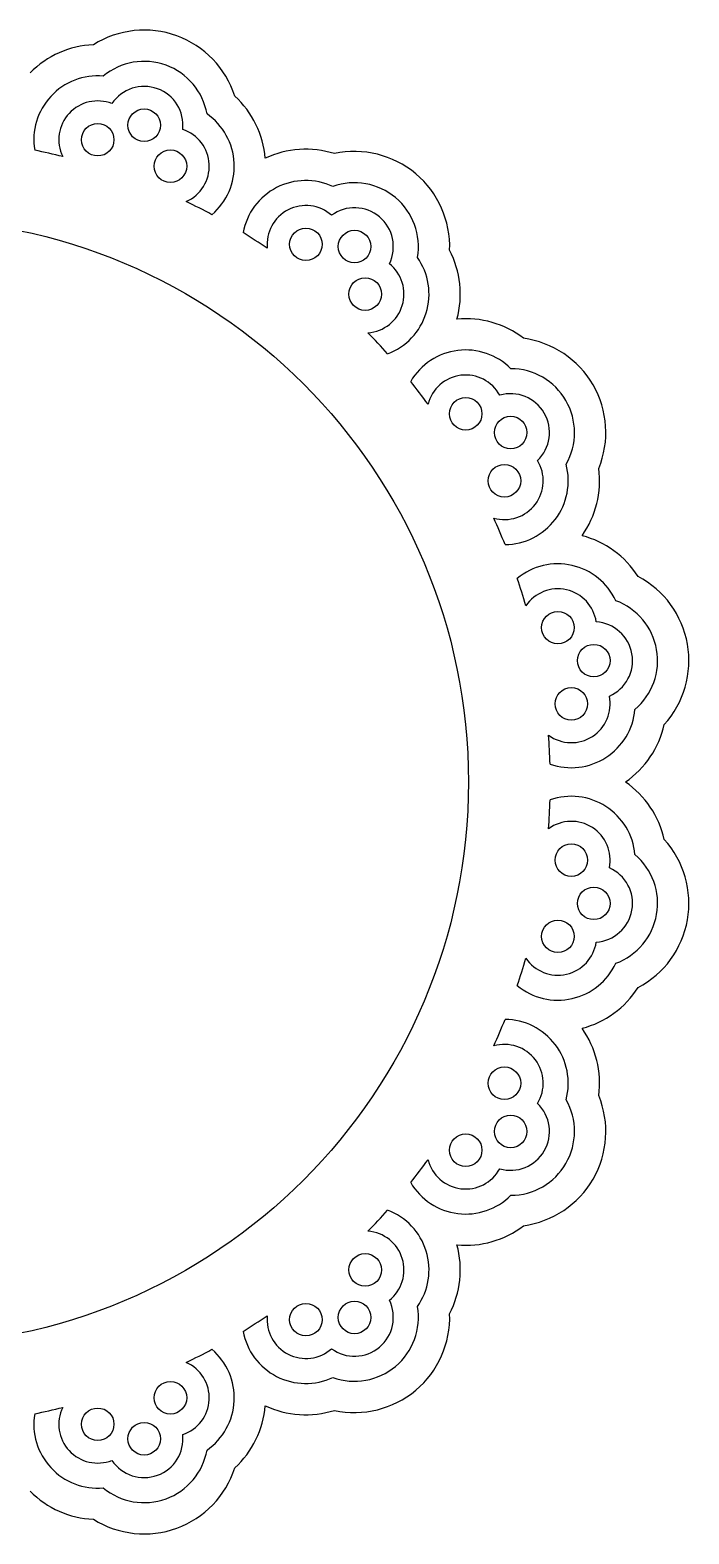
# Model space of a CAD drawing. Extents: x -982 to -411, y -383 to -136.
# Drawn here: x -764.7 to -712.1, y -261.4 to -141.2 of the extents above; entities that cross this region are included whole.
import ezdxf

# ---------------------------------------------------------------- set-up
doc = ezdxf.new("R2010")
doc.units = 0
doc.layers.get('0').update_dxf_attribs({"linetype": 'CONTINUOUS'})

msp = doc.modelspace()

# ---------------------------------------------------------------- linework, layer by layer
for centre, radius in [((-755.594426, -148.816802), 1.3), ((-759.30778, -149.97951), 1.3), ((-753.497207, -152.094386), 1.3), ((-774.699193, -201.306718), 45), ((-742.681057, -158.339093), 1.3), ((-738.793976, -158.516546), 1.3), ((-737.944234, -162.313759), 1.3), ((-729.916194, -171.881205), 1.3), ((-726.324225, -173.377417), 1.3), ((-726.824452, -177.236259), 1.3), ((-722.552821, -188.972469), 1.3), ((-719.689209, -191.606973), 1.3), ((-721.47907, -195.062011), 1.3), ((-721.47907, -207.551425), 1.3), ((-719.689209, -211.006462), 1.3), ((-722.552821, -213.640967), 1.3), ((-726.824452, -225.377177), 1.3), ((-726.324225, -229.236019), 1.3), ((-729.916194, -230.732231), 1.3), ((-737.944234, -240.299676), 1.3), ((-742.681057, -244.274343), 1.3), ((-738.793976, -244.096889), 1.3), ((-753.497207, -250.51905), 1.3), ((-759.30778, -252.633926), 1.3), ((-755.594426, -253.796634), 1.3)]:
    msp.add_circle(centre, radius)
for centre, radius, start, end in [((-755.594426, -148.816802), 7.6, 17.78129, 122.21871), ((-759.30778, -149.97951), 7.6, 92.553565, 135.252512), ((-755.594426, -148.816802), 5.1, 10.188272, 129.811728), ((-759.30778, -149.97951), 5.1, 84.960547, 189.463822), ((-755.594426, -148.816802), 3.1, 353.740475, 146.259525), ((-753.497207, -152.094386), 7.6, 4.747488, 47.446435), ((-759.30778, -149.97951), 3.1, 68.51275, 205.828241), ((-753.497207, -152.094386), 5.1, 310.536178, 55.039453), ((-753.497207, -152.094386), 3.1, 294.171759, 71.48725), ((-774.699193, -201.306718), 51.540757, 75.848429, 78.403271), ((-742.681057, -158.339093), 7.6, 72.553565, 115.252512), ((-738.793976, -158.516546), 7.6, 357.78129, 102.21871), ((-742.681057, -158.339093), 5.1, 64.960547, 169.463822), ((-738.793976, -158.516546), 5.1, 350.188272, 109.811728), ((-774.699193, -201.306718), 51.540757, 61.596729, 64.151571), ((-742.681057, -158.339093), 3.1, 48.51275, 185.828241), ((-738.793976, -158.516546), 3.1, 333.740475, 126.259525), ((-774.699193, -201.306718), 51.540757, 55.848429, 58.403271), ((-737.944234, -162.313759), 5.1, 290.536178, 35.039453), ((-737.944234, -162.313759), 7.6, 344.747488, 27.446435), ((-737.944234, -162.313759), 3.1, 274.171759, 51.48725), ((-729.916194, -171.881205), 7.6, 52.553565, 95.252512), ((-774.699193, -201.306718), 51.540757, 41.596729, 44.151571), ((-726.324225, -173.377417), 7.6, 337.78129, 82.21871), ((-729.916194, -171.881205), 5.1, 44.960547, 149.463822), ((-774.699193, -201.306718), 51.540757, 35.848429, 38.403271), ((-729.916194, -171.881205), 3.1, 28.51275, 165.828241), ((-726.324225, -173.377417), 5.1, 330.188272, 89.811728), ((-726.324225, -173.377417), 3.1, 313.740475, 106.259525), ((-726.824452, -177.236259), 3.1, 254.171759, 31.48725), ((-726.824452, -177.236259), 5.1, 270.536178, 15.039453), ((-726.824452, -177.236259), 7.6, 324.747488, 7.446435), ((-774.699193, -201.306718), 51.540757, 21.596729, 24.151571), ((-722.552821, -188.972469), 7.6, 32.553565, 75.252512), ((-722.552821, -188.972469), 5.1, 24.960547, 129.463822), ((-774.699193, -201.306718), 51.540757, 15.848429, 18.403271), ((-719.689209, -191.606973), 7.6, 317.78129, 62.21871), ((-722.552821, -188.972469), 3.1, 8.51275, 145.828241), ((-719.689209, -191.606973), 5.1, 310.188272, 69.811728), ((-719.689209, -191.606973), 3.1, 293.740475, 86.259525), ((-721.47907, -195.062011), 3.1, 234.171759, 11.48725), ((-721.47907, -195.062011), 5.1, 250.536178, 355.039453), ((-721.47907, -195.062011), 7.6, 304.747488, 347.446435), ((-774.699193, -201.306718), 51.540757, 1.596729, 4.151571), ((-721.47907, -207.551425), 7.6, 12.553565, 55.252512), ((-774.699193, -201.306718), 51.540757, 355.848429, 358.403271), ((-721.47907, -207.551425), 5.1, 4.960547, 109.463822), ((-721.47907, -207.551425), 3.1, 348.51275, 125.828241), ((-719.689209, -211.006462), 7.6, 297.78129, 42.21871), ((-719.689209, -211.006462), 5.1, 290.188272, 49.811728), ((-719.689209, -211.006462), 3.1, 273.740475, 66.259525), ((-722.552821, -213.640967), 3.1, 214.171759, 351.48725), ((-774.699193, -201.306718), 51.540757, 341.596729, 344.151571), ((-722.552821, -213.640967), 5.1, 230.536178, 335.039453), ((-722.552821, -213.640967), 7.6, 284.747488, 327.446435), ((-774.699193, -201.306718), 51.540757, 335.848429, 338.403271), ((-726.824452, -225.377177), 5.1, 344.960547, 89.463822), ((-726.824452, -225.377177), 7.6, 352.553565, 35.252512), ((-726.824452, -225.377177), 3.1, 328.51275, 105.828241), ((-726.324225, -229.236019), 3.1, 253.740475, 46.259525), ((-726.324225, -229.236019), 5.1, 270.188272, 29.811728), ((-726.324225, -229.236019), 7.6, 277.78129, 22.21871), ((-774.699193, -201.306718), 51.540757, 321.596729, 324.151571), ((-729.916194, -230.732231), 3.1, 194.171759, 331.48725), ((-729.916194, -230.732231), 5.1, 210.536178, 315.039453), ((-774.699193, -201.306718), 51.540757, 315.848429, 318.403271), ((-737.944234, -240.299676), 5.1, 324.960547, 69.463822), ((-737.944234, -240.299676), 3.1, 308.51275, 85.828241), ((-729.916194, -230.732231), 7.6, 264.747488, 307.446435), ((-737.944234, -240.299676), 7.6, 332.553565, 15.252512), ((-738.793976, -244.096889), 3.1, 233.740475, 26.259525), ((-774.699193, -201.306718), 51.540757, 301.596729, 304.151571), ((-742.681057, -244.274343), 3.1, 174.171759, 311.48725), ((-738.793976, -244.096889), 5.1, 250.188272, 9.811728), ((-738.793976, -244.096889), 7.6, 257.78129, 2.21871), ((-742.681057, -244.274343), 5.1, 190.536178, 295.039453), ((-774.699193, -201.306718), 51.540757, 295.848429, 298.403271), ((-753.497207, -250.51905), 5.1, 304.960547, 49.463822), ((-753.497207, -250.51905), 3.1, 288.51275, 65.828241), ((-753.497207, -250.51905), 7.6, 312.553565, 355.252512), ((-742.681057, -244.274343), 7.6, 244.747488, 287.446435), ((-759.30778, -252.633926), 5.1, 170.536178, 275.039453), ((-774.699193, -201.306718), 51.540757, 281.596729, 284.151571), ((-759.30778, -252.633926), 3.1, 154.171759, 291.48725), ((-755.594426, -253.796634), 3.1, 213.740475, 6.259525), ((-755.594426, -253.796634), 5.1, 230.188272, 349.811728), ((-755.594426, -253.796634), 7.6, 237.78129, 342.21871), ((-759.30778, -252.633926), 7.6, 224.747488, 267.446435)]:
    msp.add_arc(centre, radius, start, end)

doc.saveas('drawing.dxf')
